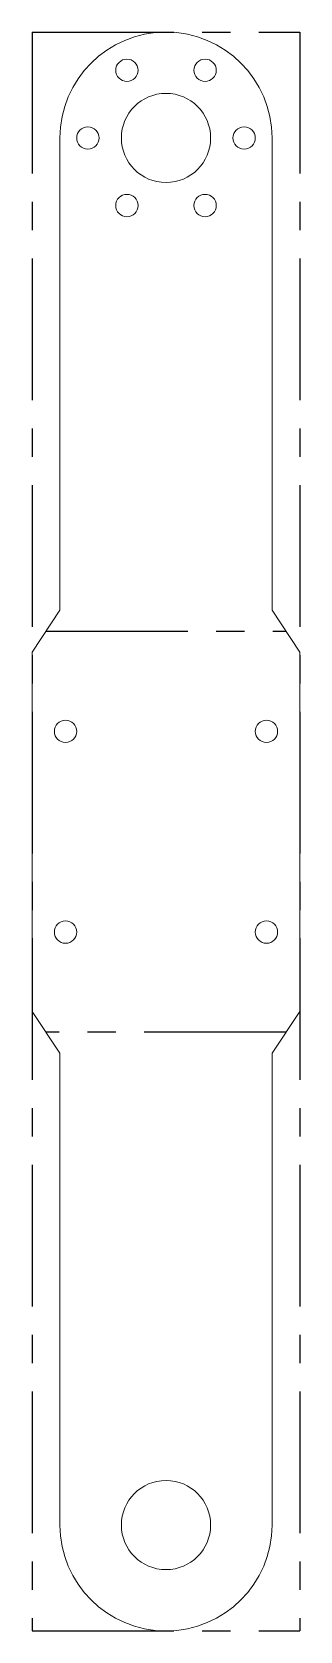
# Model space of a CAD drawing. Header units: millimetres. Extents: x -12 to 12, y -72 to 72.
import ezdxf

# ---------------------------------------------------------------- set-up
doc = ezdxf.new("R2010")
doc.units = ezdxf.units.MM
doc.linetypes.add('CENTERX2', pattern=[20.32, 12.7, -2.54, 2.54, -2.54])

msp = doc.modelspace()

# ---------------------------------------------------------------- linework, layer by layer
at = {"color": 7, "linetype": 'CENTERX2'}
for p, q in [((-12, 71.72), (-12, -71.68)), ((-12, 71.72), (12, 71.72)), ((12, 71.72), (12, -71.68)), ((-10.75, 17.99), (10.75, 17.99)), ((10.75, -17.99), (-10.75, -17.99)), ((-12, -71.68), (12, -71.68))]:
    msp.add_line(p, q, dxfattribs=at)
at = {"color": 7, "linetype": 'Continuous', "lineweight": 15}
for p, q in [((-9.5, 19.86), (-9.5, 62.22)), ((9.5, 19.86), (9.5, 62.22)), ((-9.5, 19.86), (-12, 16.11)), ((12, 16.11), (9.5, 19.86)), ((-12, -16.11), (-12, 16.11)), ((12, 16.11), (12, -16.11)), ((-12, -16.11), (-9.5, -19.86)), ((9.5, -19.86), (12, -16.11)), ((-9.5, -19.86), (-9.5, -62.18)), ((9.5, -19.86), (9.5, -62.18))]:
    msp.add_line(p, q, dxfattribs=at)
for centre, radius in [((-3.5, 68.29), 1), ((3.5, 68.29), 1), ((0, 62.22), 4), ((-7, 62.22), 1), ((7, 62.22), 1), ((-3.5, 56.16), 1), ((3.5, 56.16), 1), ((-9, 9), 1), ((9, 9), 1), ((-9, -9), 1), ((9, -9), 1), ((0, -62.18), 4)]:
    msp.add_circle(centre, radius, dxfattribs=at)
for centre, start, end in [((0, 62.22), 0, 180), ((0, -62.18), 180, 0)]:
    msp.add_arc(centre, 9.5, start, end, dxfattribs=at)

doc.saveas('drawing.dxf')
